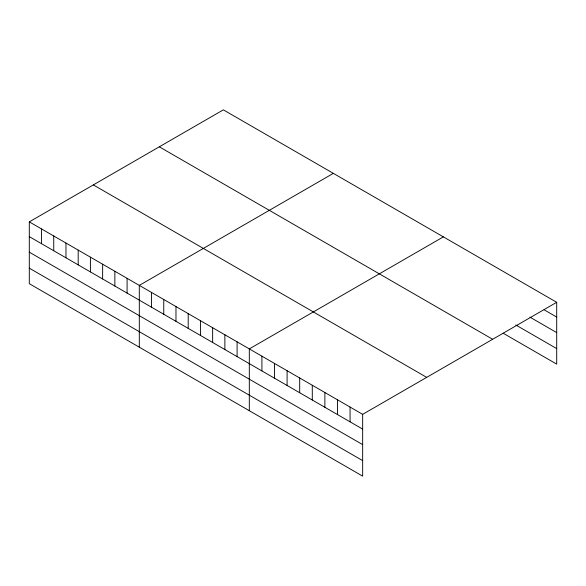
<?xml version="1.0" encoding="UTF-8"?>
<svg xmlns="http://www.w3.org/2000/svg" width="586" height="586" viewBox="0 0 586 586"><rect width="100%" height="100%" fill="white"/><g stroke="black" fill="none" stroke-linecap="round" stroke-linejoin="round"><path stroke-width="0.88" d="M29.3 221.874L362.661 414.339L362.661 476.154L29.3 283.69L29.3 221.874L223.339 109.846L556.7 302.31L556.7 364.126L503.176 333.222M333.346 173.361L139.307 285.389L139.307 347.198M443.36 236.876L249.314 348.904L249.314 410.713M362.661 414.339L556.7 302.31M544.108 309.796L556.7 317.07M529.942 317.143L556.7 332.599M515.768 324.966L556.7 348.597M159.304 146.815L492.665 339.279M93.335 184.905L426.696 377.369M29.3 236.634L362.661 429.099M29.3 252.163L362.661 444.627M29.3 268.161L362.661 460.625M350.069 407.072L350.069 421.825M337.47 399.798L337.47 414.558M324.878 392.525L324.878 407.285M312.287 385.258L312.287 400.011M299.688 377.985L299.688 392.745M287.096 370.718L287.096 385.471M274.504 363.445L274.504 378.204M261.913 356.171L261.913 370.931M237.096 341.843L237.096 356.603M224.87 334.789L224.87 349.549M212.645 327.735L212.645 342.488M200.427 320.674L200.427 335.434M188.201 313.62L188.201 328.372M175.976 306.559L175.976 321.318M163.758 299.505L163.758 314.257M151.532 292.443L151.532 307.203M127.089 278.335L127.089 293.088M114.863 271.274L114.863 286.034M102.638 264.22L102.638 278.973M90.412 257.159L90.412 271.919M78.194 250.105L78.194 264.865M65.969 243.051L65.969 257.803M53.744 235.99L53.744 250.749M41.525 228.936L41.525 243.688"/></g></svg>
